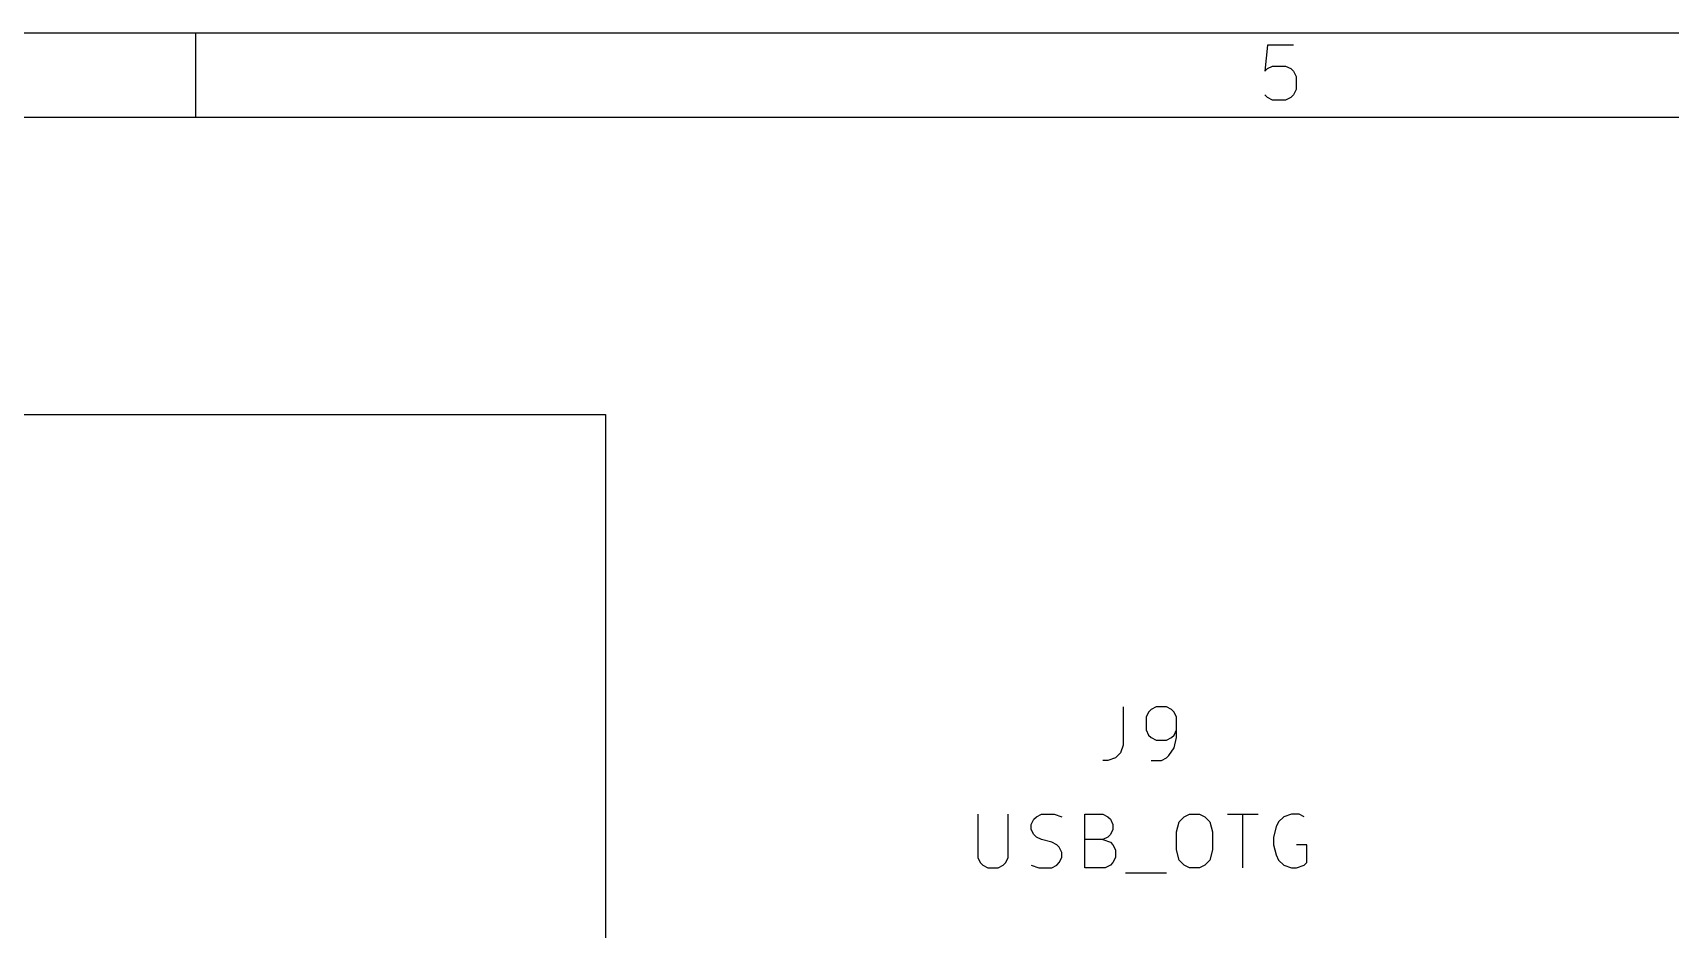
# Model space of a CAD drawing. Header units: millimetres. Extents: x 10 to 287, y -200 to -10.
# Drawn here: x 206.13 to 244.96, y -31.25 to -10 of the extents above; entities that cross this region are included whole.
import ezdxf

# ---------------------------------------------------------------- set-up
doc = ezdxf.new("R2010")
doc.units = ezdxf.units.MM
for name, color, linetype in [('GREENSIXTYFIVE', 129, 'CONTINUOUS'), ('LIGHTGREEN', 92, 'CONTINUOUS'), ('RED', 14, 'CONTINUOUS')]:
    doc.layers.add(name, color=color, linetype=linetype)

msp = doc.modelspace()

# ---------------------------------------------------------------- linework, layer by layer
at = {"layer": 'GREENSIXTYFIVE', "linetype": 'CONTINUOUS'}
for p, q in [((231.9866, -25.9792), (231.9866, -26.8864)), ((231.9866, -25.9792), (231.9866, -26.8864)), ((232.7728, -25.9792), (232.6518, -26.0397)), ((232.7728, -25.9792), (232.6518, -26.0397)), ((233.0147, -25.9792), (232.7728, -25.9792)), ((233.0147, -25.9792), (232.7728, -25.9792)), ((233.1356, -26.0397), (233.0147, -25.9792)), ((233.1356, -26.0397), (233.0147, -25.9792)), ((232.5913, -26.1002), (232.5309, -26.2211)), ((232.5913, -26.1002), (232.5309, -26.2211)), ((232.5309, -26.2211), (232.5309, -26.5235)), ((232.5309, -26.2211), (232.5309, -26.5235)), ((232.6518, -26.0397), (232.5913, -26.1002)), ((232.6518, -26.0397), (232.5913, -26.1002)), ((233.1961, -26.1002), (233.1356, -26.0397)), ((233.1961, -26.1002), (233.1356, -26.0397)), ((233.2566, -26.2211), (233.1961, -26.1002)), ((233.2566, -26.2211), (233.1961, -26.1002)), ((233.2566, -26.7049), (233.2566, -26.2211)), ((233.2566, -26.7049), (233.2566, -26.2211)), ((232.5309, -26.5235), (232.5913, -26.6445)), ((232.5309, -26.5235), (232.5913, -26.6445)), ((232.5913, -26.6445), (232.6518, -26.7049)), ((232.5913, -26.6445), (232.6518, -26.7049)), ((232.6518, -26.7049), (232.7728, -26.7654)), ((232.6518, -26.7049), (232.7728, -26.7654)), ((232.7728, -26.7654), (233.0147, -26.7654)), ((232.7728, -26.7654), (233.0147, -26.7654)), ((233.0147, -26.7654), (233.1356, -26.7049)), ((233.0147, -26.7654), (233.1356, -26.7049)), ((233.1356, -26.7049), (233.1961, -26.6445)), ((233.1356, -26.7049), (233.1961, -26.6445)), ((233.1961, -26.6445), (233.2566, -26.5235)), ((233.1961, -26.6445), (233.2566, -26.5235)), ((233.1961, -26.9468), (233.2566, -26.7049)), ((233.1961, -26.9468), (233.2566, -26.7049)), ((231.9261, -27.0678), (231.8052, -27.1888)), ((231.9261, -27.0678), (231.8052, -27.1888)), ((231.9866, -26.8864), (231.9261, -27.0678)), ((231.9866, -26.8864), (231.9261, -27.0678)), ((233.0147, -27.1888), (233.0751, -27.1283)), ((233.0147, -27.1888), (233.0751, -27.1283)), ((233.0751, -27.1283), (233.1961, -26.9468)), ((233.0751, -27.1283), (233.1961, -26.9468)), ((231.6237, -27.2492), (231.5028, -27.2492)), ((231.6237, -27.2492), (231.5028, -27.2492)), ((231.8052, -27.1888), (231.6237, -27.2492)), ((231.8052, -27.1888), (231.6237, -27.2492)), ((232.6518, -27.2492), (232.8937, -27.2492)), ((232.6518, -27.2492), (232.8937, -27.2492)), ((232.8937, -27.2492), (233.0147, -27.1888)), ((232.8937, -27.2492), (233.0147, -27.1888)), ((228.5394, -28.5192), (228.5394, -29.5473)), ((228.5394, -28.5192), (228.5394, -29.5473)), ((229.2651, -29.5473), (229.2651, -28.5192)), ((229.2651, -29.5473), (229.2651, -28.5192)), ((229.8095, -28.7611), (229.8699, -28.6402)), ((229.8095, -28.7611), (229.8699, -28.6402)), ((229.8699, -28.6402), (229.9304, -28.5797)), ((229.8699, -28.6402), (229.9304, -28.5797)), ((229.9304, -28.5797), (230.0514, -28.5192)), ((229.9304, -28.5797), (230.0514, -28.5192)), ((230.0514, -28.5192), (230.3537, -28.5192)), ((230.0514, -28.5192), (230.3537, -28.5192)), ((230.3537, -28.5192), (230.5352, -28.5797)), ((230.3537, -28.5192), (230.5352, -28.5797)), ((231.0794, -29.7892), (231.0794, -28.5192)), ((231.0794, -28.5192), (231.5028, -28.5192)), ((231.0794, -29.7892), (231.0794, -28.5192)), ((231.0794, -28.5192), (231.5028, -28.5192)), ((231.5028, -28.5192), (231.6237, -28.5797)), ((231.5028, -28.5192), (231.6237, -28.5797)), ((231.6237, -28.5797), (231.6842, -28.6402)), ((231.6237, -28.5797), (231.6842, -28.6402)), ((231.6842, -28.6402), (231.7447, -28.7611)), ((231.6842, -28.6402), (231.7447, -28.7611)), ((233.2566, -28.9426), (233.317, -28.7007)), ((233.2566, -28.9426), (233.317, -28.7007)), ((233.317, -28.7007), (233.438, -28.5797)), ((233.317, -28.7007), (233.438, -28.5797)), ((233.438, -28.5797), (233.5589, -28.5192)), ((233.438, -28.5797), (233.5589, -28.5192)), ((233.5589, -28.5192), (233.8008, -28.5192)), ((233.5589, -28.5192), (233.8008, -28.5192)), ((233.8008, -28.5192), (233.9218, -28.5797)), ((233.8008, -28.5192), (233.9218, -28.5797)), ((233.9218, -28.5797), (234.0427, -28.7007)), ((233.9218, -28.5797), (234.0427, -28.7007)), ((234.0427, -28.7007), (234.1032, -28.9426)), ((234.0427, -28.7007), (234.1032, -28.9426)), ((234.4661, -28.5192), (235.1918, -28.5192)), ((234.4661, -28.5192), (235.1918, -28.5192)), ((234.829, -29.7892), (234.829, -28.5192)), ((234.829, -29.7892), (234.829, -28.5192)), ((235.6756, -28.7007), (235.6151, -28.8216)), ((235.6756, -28.7007), (235.6151, -28.8216)), ((235.7966, -28.5797), (235.6756, -28.7007)), ((235.7966, -28.5797), (235.6756, -28.7007)), ((235.978, -28.5192), (235.7966, -28.5797)), ((235.978, -28.5192), (235.7966, -28.5797)), ((236.1594, -28.5192), (235.978, -28.5192)), ((236.1594, -28.5192), (235.978, -28.5192)), ((236.2804, -28.5797), (236.1594, -28.5192)), ((236.2804, -28.5797), (236.1594, -28.5192)), ((229.8095, -28.8821), (229.8095, -28.7611)), ((229.8095, -28.8821), (229.8095, -28.7611)), ((229.8699, -29.003), (229.8095, -28.8821)), ((229.8699, -29.003), (229.8095, -28.8821)), ((229.9304, -29.0635), (229.8699, -29.003)), ((229.9304, -29.0635), (229.8699, -29.003)), ((230.0514, -29.124), (229.9304, -29.0635)), ((230.0514, -29.124), (229.9304, -29.0635)), ((231.6237, -29.0635), (231.5028, -29.124)), ((231.6237, -29.0635), (231.5028, -29.124)), ((231.6842, -29.003), (231.6237, -29.0635)), ((231.6842, -29.003), (231.6237, -29.0635)), ((231.7447, -28.8821), (231.6842, -29.003)), ((231.7447, -28.8821), (231.6842, -29.003)), ((231.7447, -28.7611), (231.7447, -28.8821)), ((231.7447, -28.7611), (231.7447, -28.8821)), ((233.2566, -29.3659), (233.2566, -28.9426)), ((233.2566, -29.3659), (233.2566, -28.9426)), ((234.1032, -28.9426), (234.1032, -29.3659)), ((234.1032, -28.9426), (234.1032, -29.3659)), ((235.6151, -28.8216), (235.5547, -29.0635)), ((235.6151, -28.8216), (235.5547, -29.0635)), ((235.5547, -29.0635), (235.5547, -29.2449)), ((235.5547, -29.0635), (235.5547, -29.2449)), ((230.2933, -29.1845), (230.0514, -29.124)), ((230.2933, -29.1845), (230.0514, -29.124)), ((230.4142, -29.2449), (230.2933, -29.1845)), ((230.4142, -29.2449), (230.2933, -29.1845)), ((230.4747, -29.3054), (230.4142, -29.2449)), ((230.4747, -29.3054), (230.4142, -29.2449)), ((230.5352, -29.4264), (230.4747, -29.3054)), ((230.5352, -29.4264), (230.4747, -29.3054)), ((230.5352, -29.5473), (230.5352, -29.4264)), ((230.5352, -29.5473), (230.5352, -29.4264)), ((231.5028, -29.124), (231.0794, -29.124)), ((231.5028, -29.124), (231.0794, -29.124)), ((231.5028, -29.124), (231.6842, -29.1845)), ((231.5028, -29.124), (231.6842, -29.1845)), ((231.6842, -29.1845), (231.7447, -29.2449)), ((231.6842, -29.1845), (231.7447, -29.2449)), ((231.7447, -29.2449), (231.8051, -29.3659)), ((231.7447, -29.2449), (231.8051, -29.3659)), ((231.8051, -29.3659), (231.8051, -29.5473)), ((231.8051, -29.3659), (231.8051, -29.5473)), ((233.317, -29.6078), (233.2566, -29.3659)), ((233.317, -29.6078), (233.2566, -29.3659)), ((234.1032, -29.3659), (234.0427, -29.6078)), ((234.1032, -29.3659), (234.0427, -29.6078)), ((235.5547, -29.2449), (235.6151, -29.4868)), ((235.5547, -29.2449), (235.6151, -29.4868)), ((235.6151, -29.4868), (235.6756, -29.6078)), ((235.6151, -29.4868), (235.6756, -29.6078)), ((236.3408, -29.2449), (236.0989, -29.2449)), ((236.3408, -29.2449), (236.0989, -29.2449)), ((236.3408, -29.6683), (236.3408, -29.2449)), ((236.3408, -29.6683), (236.3408, -29.2449)), ((228.5394, -29.5473), (228.5999, -29.6683)), ((228.5394, -29.5473), (228.5999, -29.6683)), ((228.5999, -29.6683), (228.6604, -29.7288)), ((228.5999, -29.6683), (228.6604, -29.7288)), ((228.6604, -29.7288), (228.7813, -29.7892)), ((228.6604, -29.7288), (228.7813, -29.7892)), ((228.7813, -29.7892), (229.0232, -29.7892)), ((228.7813, -29.7892), (229.0232, -29.7892)), ((229.0232, -29.7892), (229.1442, -29.7288)), ((229.0232, -29.7892), (229.1442, -29.7288)), ((229.1442, -29.7288), (229.2047, -29.6683)), ((229.1442, -29.7288), (229.2047, -29.6683)), ((229.2047, -29.6683), (229.2651, -29.5473)), ((229.2047, -29.6683), (229.2651, -29.5473)), ((229.8095, -29.7288), (229.9909, -29.7892)), ((229.8095, -29.7288), (229.9909, -29.7892)), ((229.9909, -29.7892), (230.2933, -29.7892)), ((229.9909, -29.7892), (230.2933, -29.7892)), ((230.2933, -29.7892), (230.4142, -29.7288)), ((230.2933, -29.7892), (230.4142, -29.7288)), ((230.4142, -29.7288), (230.4747, -29.6683)), ((230.4142, -29.7288), (230.4747, -29.6683)), ((230.4747, -29.6683), (230.5352, -29.5473)), ((230.4747, -29.6683), (230.5352, -29.5473)), ((231.5632, -29.7892), (231.0794, -29.7892)), ((231.5632, -29.7892), (231.0794, -29.7892)), ((231.6842, -29.7288), (231.5632, -29.7892)), ((231.6842, -29.7288), (231.5632, -29.7892)), ((231.7447, -29.6683), (231.6842, -29.7288)), ((231.7447, -29.6683), (231.6842, -29.7288)), ((231.8051, -29.5473), (231.7447, -29.6683)), ((231.8051, -29.5473), (231.7447, -29.6683)), ((233.438, -29.7288), (233.317, -29.6078)), ((233.438, -29.7288), (233.317, -29.6078)), ((233.5589, -29.7892), (233.438, -29.7288)), ((233.5589, -29.7892), (233.438, -29.7288)), ((233.8008, -29.7892), (233.5589, -29.7892)), ((233.8008, -29.7892), (233.5589, -29.7892)), ((233.9218, -29.7288), (233.8008, -29.7892)), ((233.9218, -29.7288), (233.8008, -29.7892)), ((234.0427, -29.6078), (233.9218, -29.7288)), ((234.0427, -29.6078), (233.9218, -29.7288)), ((235.6756, -29.6078), (235.7966, -29.7288)), ((235.6756, -29.6078), (235.7966, -29.7288)), ((235.7966, -29.7288), (235.978, -29.7892)), ((235.7966, -29.7288), (235.978, -29.7892)), ((235.978, -29.7892), (236.0989, -29.7892)), ((235.978, -29.7892), (236.0989, -29.7892)), ((236.0989, -29.7892), (236.2804, -29.7288)), ((236.0989, -29.7892), (236.2804, -29.7288)), ((236.2804, -29.7288), (236.3408, -29.6683)), ((236.2804, -29.7288), (236.3408, -29.6683)), ((232.0471, -29.9102), (233.0147, -29.9102)), ((232.0471, -29.9102), (233.0147, -29.9102))]:
    msp.add_line(p, q, dxfattribs=at)
at = {"layer": 'LIGHTGREEN', "linetype": 'CONTINUOUS'}
for p, q in [((158.75, -19.05), (219.71, -19.05)), ((219.71, -19.05), (219.71, -34.29))]:
    msp.add_line(p, q, dxfattribs=at)
at = {"layer": 'RED', "linetype": 'CONTINUOUS'}
for p, q in [((10, -10), (287.0022, -10)), ((210, -12), (210, -10)), ((235.4081, -10.2937), (235.3462, -10.9127)), ((236.0271, -10.2937), (235.4081, -10.2937)), ((235.3462, -10.9127), (235.4081, -10.8508)), ((235.4081, -10.8508), (235.5319, -10.7889)), ((235.5319, -10.7889), (235.8414, -10.7889)), ((235.8414, -10.7889), (235.9652, -10.8508)), ((235.9652, -10.8508), (236.0271, -10.9127)), ((236.0271, -10.9127), (236.089, -11.0365)), ((236.089, -11.0365), (236.089, -11.346)), ((235.4081, -11.5318), (235.3462, -11.4698)), ((235.5319, -11.5937), (235.4081, -11.5318)), ((235.8414, -11.5937), (235.5319, -11.5937)), ((235.9652, -11.5318), (235.8414, -11.5937)), ((236.0271, -11.4698), (235.9652, -11.5318)), ((236.089, -11.346), (236.0271, -11.4698)), ((12, -12), (285.0022, -12))]:
    msp.add_line(p, q, dxfattribs=at)

doc.saveas('drawing.dxf')
